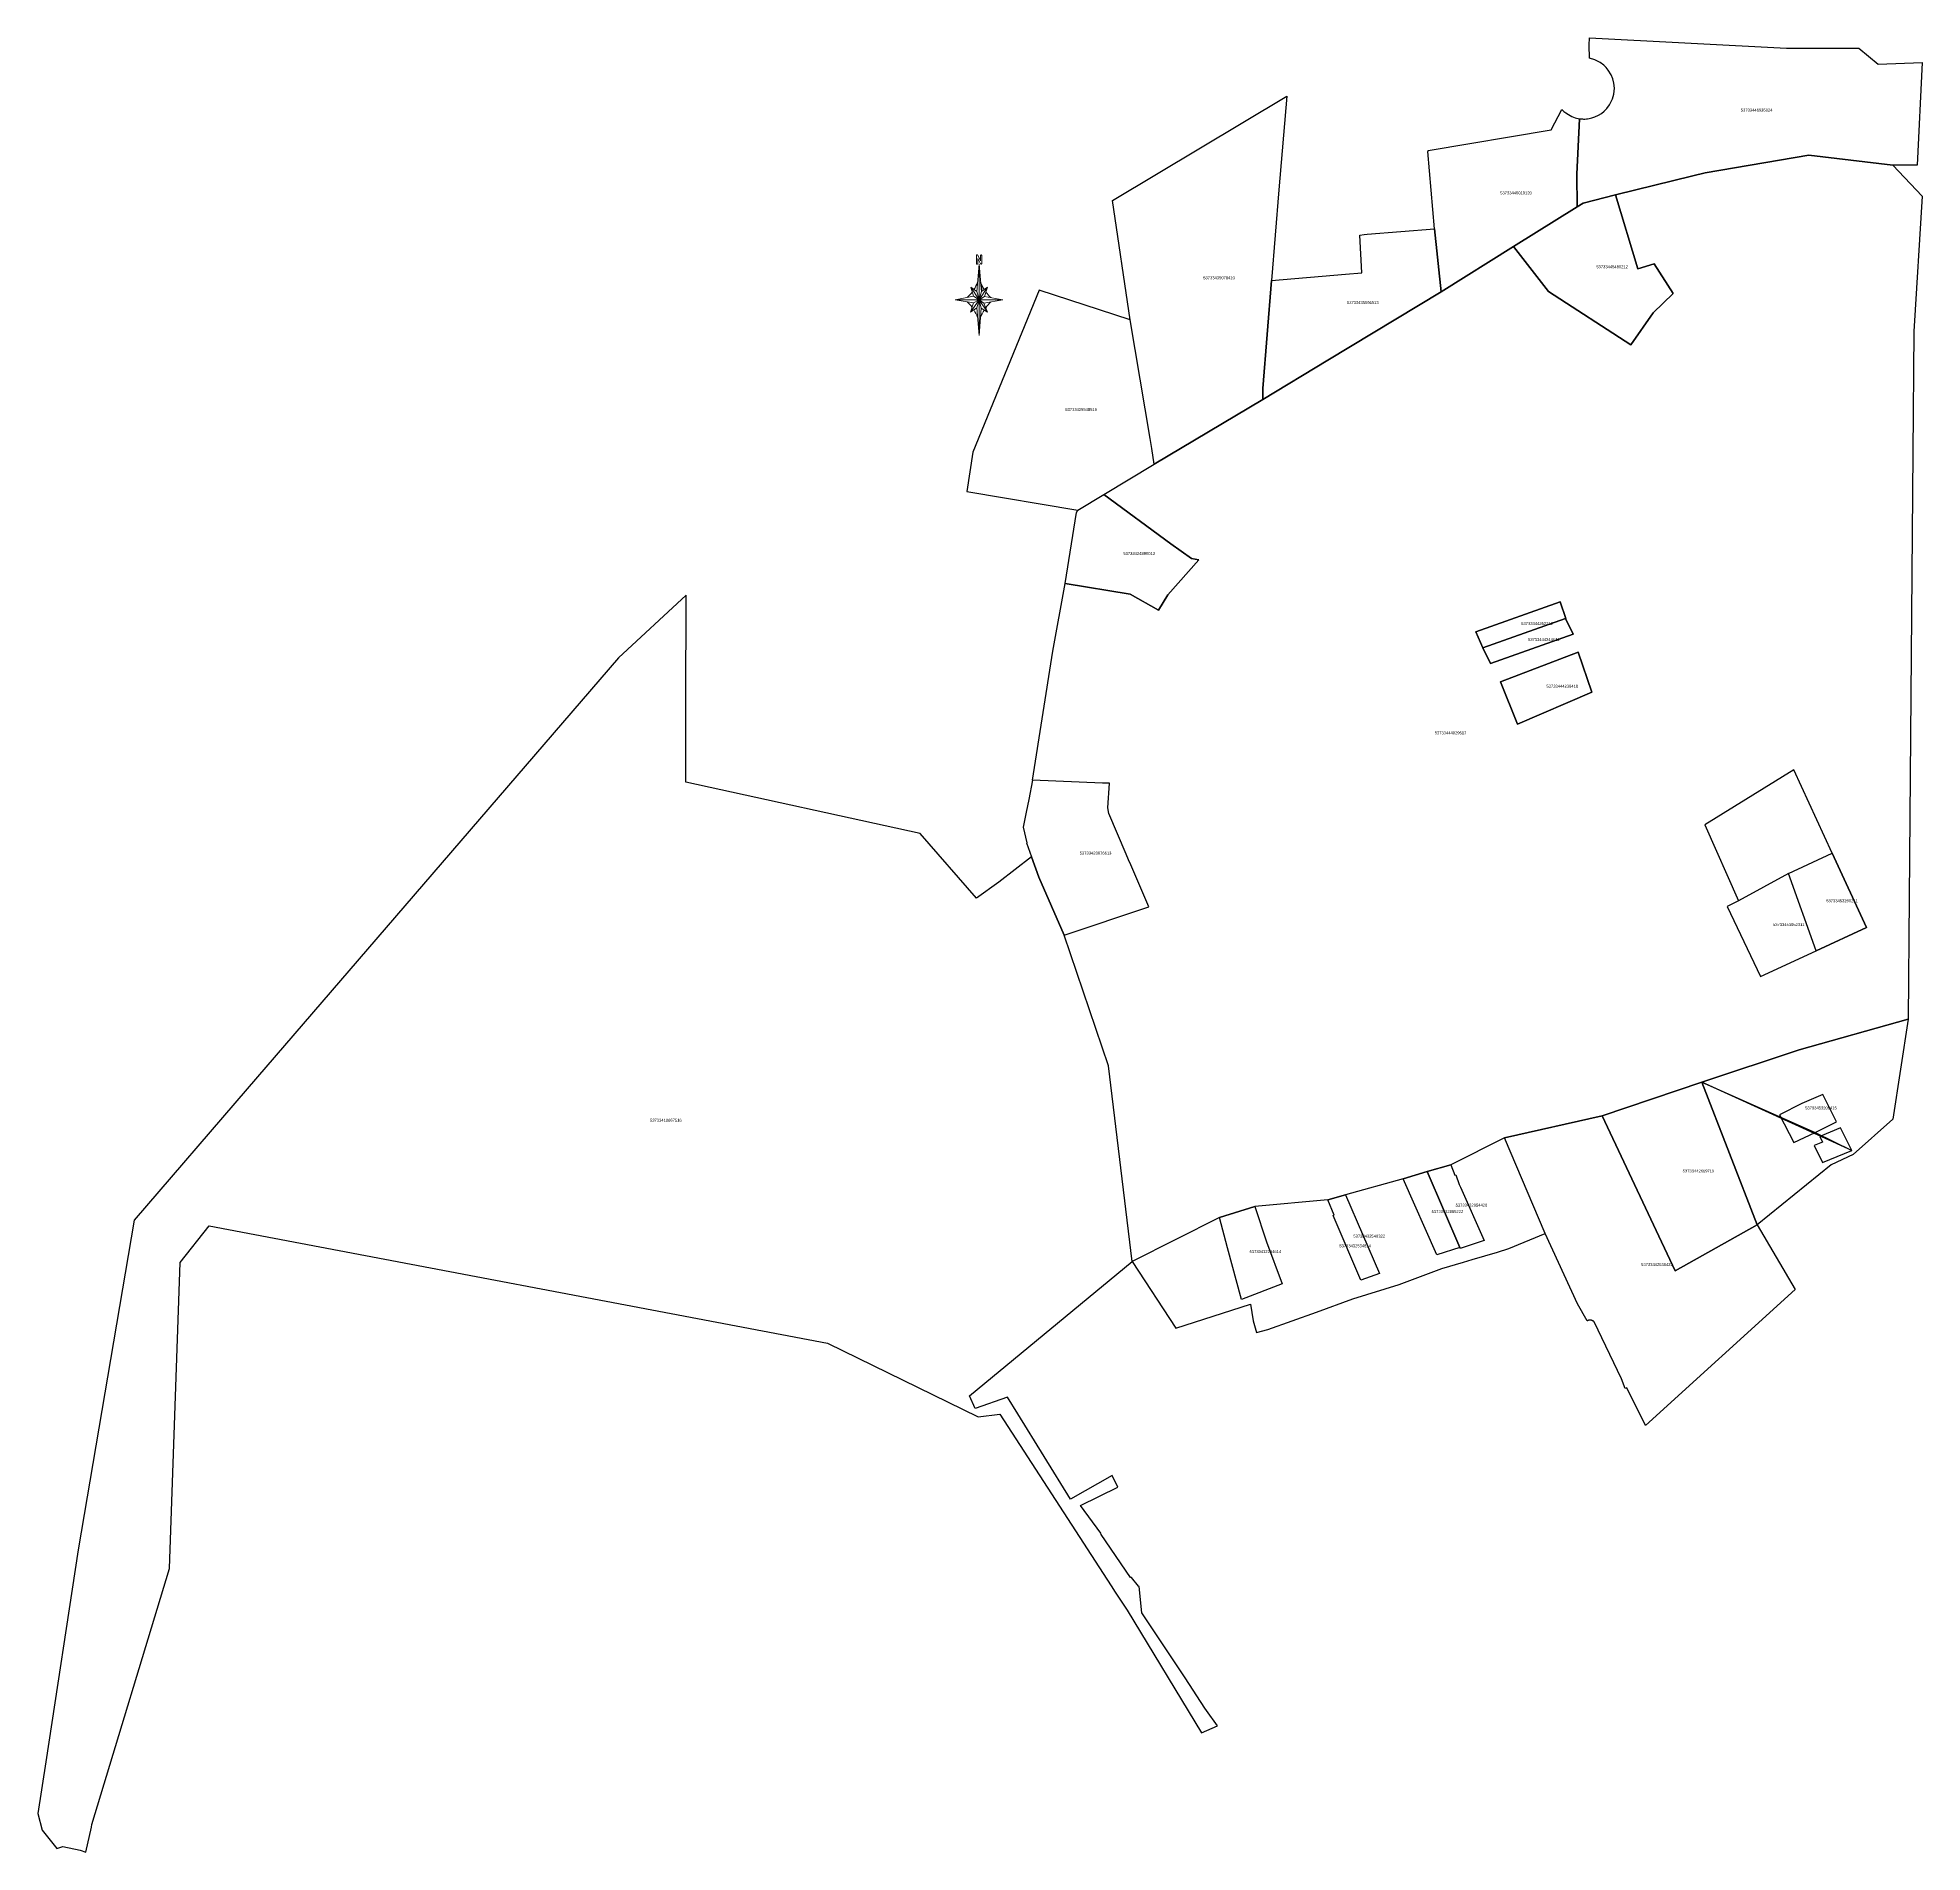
# Model space of a CAD drawing. Header units: millimetres. Extents: x 566258 to 574421, y 1333409 to 1335068.
# Drawn here: x 571289 to 571937, y 1334444 to 1335068 of the extents above; entities that cross this region are included whole.
import ezdxf

# ---------------------------------------------------------------- set-up
doc = ezdxf.new("R2010")
doc.units = ezdxf.units.MM
for name, color, linetype in [('Level_1', 7, 'Continuous'), ('NUMEROCATASTRAL', 7, 'Continuous'), ('POLIGONOS', 7, 'Continuous')]:
    doc.layers.add(name, color=color, linetype=linetype)
doc.styles.get("Standard").update_dxf_attribs({"font": 'arial.ttf'})

# ---------------------------------------------------------------- blocks, each defined once
blk = doc.blocks.new('*U2')
at = {"layer": 'Level_1', "color": 7, "linetype": 'Continuous', "lineweight": 0}
mesh = blk.add_polyface(dxfattribs=at)
corners = [(15.76, -9.11), (15.09, -7.88), (14.52, -6.56), (14.79, -9.81)]
mesh.append_faces([[corners[k] for k in face] for face in [(3, 1, 2)]], dxfattribs={"vtx0": -1, "color": 7})
mesh.append_faces([[corners[k] for k in face] for face in [(0, 1, 3)]], dxfattribs={"vtx1": -1, "color": 7})
blk = doc.blocks.new('*U3')
at = {"layer": 'Level_1', "color": 7, "linetype": 'Continuous', "lineweight": 0}
mesh = blk.add_polyface(dxfattribs=at)
corners = [(13.99, -0.4), (13.25, -9.78), (13.99, -12.63)]
mesh.append_faces([[corners[k] for k in face] for face in [(0, 1, 2)]], dxfattribs={"color": 7})
blk = doc.blocks.new('*U1')
at = {"layer": 'Level_1', "color": 7, "linetype": 'Continuous', "lineweight": 0}
for p, q in [((0, 10.54), (-0.74, 1.22)), ((0.79, 1.19), (0, 10.54)), ((-0.74, 1.22), (-2.84, 2.72)), ((-2.84, 2.72), (-1.86, -0.4)), ((2.86, 2.69), (0.79, 1.19)), ((1.88, -0.48), (2.86, 2.69)), ((-1.86, -0.4), (-8.1, -1.61)), ((-8.1, -1.61), (-1.89, -2.7)), ((-1.89, -2.7), (-2.88, -5.88)), ((-2.88, -5.88), (-0.8, -4.4)), ((-0.8, -4.4), (0, -13.76)), ((0, -13.76), (0.74, -4.44)), ((0.74, -4.44), (2.88, -5.88)), ((1.66, -2.73), (8.1, -1.61)), ((2.88, -5.88), (1.66, -2.73)), ((8.1, -1.61), (1.88, -0.48))]:
    blk.add_line(p, q, dxfattribs=at)
at = {"layer": 'Level_1', "color": 1, "linetype": 'Continuous', "lineweight": 0}
for q in [(0, 10.54), (-2.84, 2.72), (-0.74, 1.22), (2.86, 2.69), (0.79, 1.19), (-8.1, -1.61), (-2.88, -5.88), (-1.89, -2.7), (-1.86, -0.4), (-0.8, -4.4), (1.88, -0.48), (8.1, -1.61), (0, -13.76), (2.88, -5.88), (1.66, -2.73), (0.74, -4.44)]:
    blk.add_line((0, -1.61), q, dxfattribs=at)
at = {"layer": 'Level_1', "color": 7, "linetype": 'Continuous', "lineweight": 0}
blk.add_lwpolyline([(-0.87, 13.41), (-0.87, 13.51), (-0.85, 13.57), (-0.83, 13.63), (-0.81, 13.66), (-0.76, 13.72), (-0.72, 13.72), (-0.68, 13.76), (-0.64, 13.76), (-0.6, 13.76), (-0.54, 13.72), (-0.49, 13.66), (-0.45, 13.6), (0.48, 11.73), (0.48, 11.73), (0.48, 13.41), (0.5, 13.57), (0.57, 13.66), (0.63, 13.72), (0.71, 13.76), (0.75, 13.76), (0.79, 13.72), (0.84, 13.72), (0.86, 13.66), (0.9, 13.63), (0.92, 13.57), (0.92, 13.51), (0.94, 13.41), (0.94, 10.89), (0.92, 10.83), (0.92, 10.76), (0.9, 10.67), (0.86, 10.64), (0.84, 10.61), (0.79, 10.58), (0.75, 10.55), (0.71, 10.55), (0.67, 10.55), (0.61, 10.58), (0.57, 10.64), (0.52, 10.7), (-0.41, 12.54), (-0.41, 12.54), (-0.41, 10.89), (-0.43, 10.83), (-0.43, 10.76), (-0.45, 10.67), (-0.49, 10.64), (-0.51, 10.61), (-0.56, 10.58), (-0.6, 10.55), (-0.64, 10.55), (-0.68, 10.55), (-0.72, 10.58), (-0.76, 10.61), (-0.81, 10.64), (-0.83, 10.67), (-0.85, 10.76), (-0.87, 10.83), (-0.87, 10.89), (-0.87, 13.41), (-0.87, 13.41)], dxfattribs=at)
for points in [[(-4.02, -0.82, 0.05407), (-2.31, 1.05)], [(-1.73, 1.92, 0.053293), (-0.49, 4.42)], [(0.52, 4.42, 0.053433), (1.76, 1.89)], [(2.34, 1.01, 0.053371), (4.02, -0.86)], [(-2.35, -4.2, 0.052615), (-4.02, -2.33)], [(-0.52, -7.63, 0.053114), (-1.77, -5.09)], [(1.74, -5.12, 0.050082), (0.48, -7.64)], [(4.02, -2.32, 0.052451), (2.27, -4.32)]]:
    blk.add_lwpolyline(points, format="xyb", dxfattribs=at)
at = {"layer": 'Level_1', "color": 7, "linetype": 'Continuous', "lineweight": 0, "xscale": 0.9934220851692286, "yscale": 0.9934220851692286, "zscale": 0.9934220851692286}
for name in ['*U3', '*U2']:
    blk.add_blockref(name, (-13.9, 10.94), dxfattribs=at)

msp = doc.modelspace()

# ---------------------------------------------------------------- linework, layer by layer
at = {"layer": 'POLIGONOS', "color": 5}
for p, q in [((571862.48, 1335021.26, 399.17), (571898.09, 1335027.24, 399.17)), ((571898.09, 1335027.24, 399.17), (571926.95, 1335023.91, 399.17)), ((571926.95, 1335023.91, 399.17), (571937.11, 1335013.19, 399.17)), ((571831.63, 1335013.63, 399.17), (571858.28, 1335020.22, 399.17)), ((571858.28, 1335020.22, 399.17), (571862.48, 1335021.26, 399.17)), ((571839.32, 1334988.28, 399.17), (571831.63, 1335013.63, 399.17)), ((571937.11, 1335013.19, 399.17), (571934.21, 1334966.69, 399.17)), ((571771.74, 1334980.36, 399.17), (571796.59, 1334995.85, 399.17)), ((571796.59, 1334995.85, 399.17), (571808.68, 1334980.4, 399.17)), ((571844.94, 1334989.9, 399.17), (571839.32, 1334988.28, 399.17)), ((571851.44, 1334979.78, 399.17), (571844.94, 1334989.9, 399.17)), ((571732.84, 1334956.83, 399.17), (571771.74, 1334980.36, 399.17)), ((571808.68, 1334980.4, 399.17), (571836.94, 1334962.15, 399.17)), ((571844.57, 1334973.15, 399.17), (571851.44, 1334979.78, 399.17)), ((571836.94, 1334962.15, 399.17), (571844.57, 1334973.15, 399.17)), ((571934.21, 1334966.69, 399.17), (571932.26, 1334730.37, 399.17)), ((571710.45, 1334943.28, 399.17), (571732.84, 1334956.83, 399.17)), ((571673.11, 1334921.08, 399.17), (571710.45, 1334943.28, 399.17)), ((571655.84, 1334910.71, 399.17), (571673.11, 1334921.08, 399.17)), ((571678.9, 1334893.71, 399.17), (571655.84, 1334910.71, 399.17)), ((571685.93, 1334888.64, 399.17), (571678.9, 1334893.71, 399.17)), ((571677.84, 1334876.19, 399.17), (571688.53, 1334888.2, 399.17)), ((571688.53, 1334888.2, 399.17), (571685.93, 1334888.64, 399.17)), ((571638.36, 1334856.82, 399.17), (571642.55, 1334880.05, 399.17)), ((571642.55, 1334880.05, 399.17), (571664.91, 1334876.4, 399.17)), ((571664.91, 1334876.4, 399.17), (571674.58, 1334870.97, 399.17)), ((571674.58, 1334870.97, 399.17), (571677.84, 1334876.19, 399.17)), ((571812.66, 1334873.79, 399.17), (571783.68, 1334863.51, 399.17)), ((571814.6, 1334868.1, 399.17), (571812.66, 1334873.79, 399.17)), ((571814.51, 1334868.06, 399.17), (571814.6, 1334868.1, 399.17)), ((571817.1, 1334862.65, 399.17), (571814.51, 1334868.06, 399.17)), ((571783.68, 1334863.51, 399.17), (571786.11, 1334858, 399.17)), ((571788.69, 1334852.59, 399.17), (571817.1, 1334862.65, 399.17)), ((571631.32, 1334812.5, 399.17), (571638.36, 1334856.82, 399.17)), ((571786.11, 1334858, 399.17), (571788.69, 1334852.59, 399.17)), ((571818.86, 1334856.47, 399.17), (571792.14, 1334846.37, 399.17)), ((571823.52, 1334842.74, 399.17), (571818.86, 1334856.47, 399.17)), ((571792.14, 1334846.37, 399.17), (571798.01, 1334831.81, 399.17)), ((571798.01, 1334831.81, 399.17), (571823.52, 1334842.74, 399.17)), ((571892.93, 1334816.03, 399.17), (571862.33, 1334797.15, 399.17)), ((571906.18, 1334787.4, 399.17), (571892.93, 1334816.03, 399.17)), ((571655.34, 1334811.54, 399.17), (571631.32, 1334812.5, 399.17)), ((571657.73, 1334811.46, 399.17), (571655.34, 1334811.54, 399.17)), ((571657.16, 1334803.06, 399.17), (571657.73, 1334811.46, 399.17)), ((571657.51, 1334801.05, 399.17), (571657.16, 1334803.06, 399.17)), ((571663.5, 1334787.07, 399.17), (571657.51, 1334801.05, 399.17)), ((571862.33, 1334797.15, 399.17), (571873.9, 1334771.11, 399.17)), ((571664.34, 1334785.19, 399.17), (571663.5, 1334787.07, 399.17)), ((571665.09, 1334783.44, 399.17), (571664.34, 1334785.19, 399.17)), ((571671.28, 1334768.97, 399.17), (571665.09, 1334783.44, 399.17)), ((571917.98, 1334761.93, 399.17), (571906.18, 1334787.4, 399.17)), ((571873.9, 1334771.11, 399.17), (571870.08, 1334769.11, 399.17)), ((571642.16, 1334759.26, 399.17), (571671.28, 1334768.97, 399.17)), ((571870.08, 1334769.11, 399.17), (571881.53, 1334745.01, 399.17)), ((571657.45, 1334714.36, 399.17), (571642.16, 1334759.26, 399.17)), ((571900.59, 1334753.85, 399.17), (571917.98, 1334761.93, 399.17)), ((571881.53, 1334745.01, 399.17), (571900.59, 1334753.85, 399.17)), ((571932.26, 1334730.37, 399.17), (571894.78, 1334719.87, 399.17)), ((571894.78, 1334719.87, 399.17), (571861.32, 1334708.71, 399.17)), ((571665.61, 1334647.1, 399.17), (571657.45, 1334714.36, 399.17)), ((571861.32, 1334708.71, 399.17), (571827.13, 1334697.18, 399.17)), ((571827.13, 1334697.18, 399.17), (571793.52, 1334689.59, 399.17)), ((571793.52, 1334689.59, 399.17), (571775.1, 1334680.34, 399.17)), ((571775.1, 1334680.34, 399.17), (571766.94, 1334678, 399.17)), ((571758.65, 1334675.53, 399.17), (571738.94, 1334670.04, 399.17)), ((571766.94, 1334678, 399.17), (571758.65, 1334675.53, 399.17)), ((571707.77, 1334666, 399.17), (571695.63, 1334662.22, 399.17)), ((571732.86, 1334668.29, 399.17), (571707.77, 1334666, 399.17)), ((571738.94, 1334670.04, 399.17), (571732.86, 1334668.29, 399.17)), ((571695.63, 1334662.22, 399.17), (571665.61, 1334647.1, 399.17))]:
    msp.add_line(p, q, dxfattribs=at)
for points in [[(571818.44, 1335020.76, 399.17), (571819.29, 1335039.81, 399.17), (571820.01, 1335039.73, 399.17), (571820.34, 1335039.72, 399.17), (571820.73, 1335039.71, 399.17), (571821.13, 1335039.71, 399.17), (571821.68, 1335039.75, 399.17), (571822.08, 1335039.79, 399.17), (571822.58, 1335039.86, 399.17), (571823.57, 1335040.09, 399.17), (571824.62, 1335040.44, 399.17), (571825.79, 1335040.98, 399.17), (571826.88, 1335041.66, 399.17), (571827.76, 1335042.36, 399.17), (571828.73, 1335043.35, 399.17), (571829.62, 1335044.53, 399.17), (571830.67, 1335046.64, 399.17), (571831.1, 1335048.2, 399.17), (571831.3, 1335050.36, 399.17), (571831.15, 1335052.03, 399.17), (571830.79, 1335053.49, 399.17), (571830.2, 1335054.92, 399.17), (571829.2, 1335056.55, 399.17), (571828.47, 1335057.42, 399.17), (571827.66, 1335058.2, 399.17), (571826.41, 1335059.13, 399.17), (571824.52, 1335060.08, 399.17), (571822.78, 1335060.58, 399.17), (571822.67, 1335065.09, 399.17), (571822.71, 1335067.66, 399.17), (571890.39, 1335064.08, 399.17), (571915.34, 1335064.06, 399.17), (571921.92, 1335058.57, 399.17), (571937.02, 1335059.15, 399.17), (571935.33, 1335023.83, 399.17), (571926.95, 1335023.91, 399.17), (571898.09, 1335027.24, 399.17), (571862.48, 1335021.26, 399.17), (571858.28, 1335020.22, 399.17), (571831.63, 1335013.63, 399.17), (571820.6, 1335010.81, 399.17), (571818.53, 1335009.52, 399.17), (571818.44, 1335020.76, 399.17)], [(571658.85, 1335011.76, 399.17), (571718.77, 1335047.51, 399.17), (571716, 1335015.35, 399.17), (571713.42, 1334984.22, 399.17), (571710.42, 1334947.15, 399.17), (571710.45, 1334943.28, 399.17), (571673.11, 1334921.08, 399.17), (571672.31, 1334926.53, 399.17), (571671.76, 1334929.95, 399.17), (571664.91, 1334970.72, 399.17), (571658.85, 1335011.76, 399.17)], [(571767.3, 1335028.86, 399.17), (571809.61, 1335035.99, 399.17), (571813.28, 1335042.97, 399.17), (571813.93, 1335042.35, 399.17), (571814.58, 1335041.81, 399.17), (571815.48, 1335041.21, 399.17), (571816.61, 1335040.61, 399.17), (571817.82, 1335040.16, 399.17), (571819.29, 1335039.81, 399.17), (571818.44, 1335020.76, 399.17), (571818.53, 1335009.52, 399.17), (571796.59, 1334995.85, 399.17), (571771.74, 1334980.36, 399.17), (571769.43, 1335001.97, 399.17), (571767.17, 1335028.51, 399.17), (571767.31, 1335028.53, 399.17), (571767.3, 1335028.86, 399.17)], [(571796.59, 1334995.85, 399.17), (571818.53, 1335009.52, 399.17), (571820.6, 1335010.81, 399.17), (571831.63, 1335013.63, 399.17), (571839.32, 1334988.28, 399.17), (571844.94, 1334989.9, 399.17), (571851.44, 1334979.78, 399.17), (571844.57, 1334973.15, 399.17), (571836.94, 1334962.15, 399.17), (571808.68, 1334980.4, 399.17), (571796.59, 1334995.85, 399.17)], [(571710.42, 1334947.15, 399.17), (571713.42, 1334984.22, 399.17), (571738.89, 1334986.42, 399.17), (571744.55, 1334986.9, 399.17), (571743.78, 1334999.82, 399.17), (571745.32, 1334999.99, 399.17), (571746.31, 1335000.11, 399.17), (571769.43, 1335001.97, 399.17), (571771.74, 1334980.36, 399.17), (571732.84, 1334956.83, 399.17), (571710.45, 1334943.28, 399.17), (571710.42, 1334947.15, 399.17)], [(571646.91, 1334905.35, 399.17), (571655.84, 1334910.71, 399.17), (571673.11, 1334921.08, 399.17), (571672.31, 1334926.53, 399.17), (571671.76, 1334929.95, 399.17), (571664.91, 1334970.72, 399.17), (571633.55, 1334980.87, 399.17), (571610.86, 1334925.2, 399.17), (571608.8, 1334911.73, 399.17), (571646.91, 1334905.35, 399.17)], [(571655.84, 1334910.71, 399.17), (571678.9, 1334893.71, 399.17), (571685.93, 1334888.64, 399.17), (571688.53, 1334888.2, 399.17), (571677.84, 1334876.19, 399.17), (571674.58, 1334870.97, 399.17), (571664.91, 1334876.4, 399.17), (571642.55, 1334880.05, 399.17), (571646.44, 1334904.45, 399.17), (571646.91, 1334905.35, 399.17), (571655.84, 1334910.71, 399.17)], [(571512.13, 1334811.86, 399.17), (571512.23, 1334838.42, 399.17), (571512.31, 1334876.05, 399.17), (571489.02, 1334854.51, 399.17), (571361.43, 1334706.45, 399.17), (571322.58, 1334661.31, 399.17), (571303.35, 1334548.04, 399.17), (571292.18, 1334475.15, 399.17), (571289.44, 1334457.39, 399.17), (571291, 1334451.77, 399.17), (571296.07, 1334445.39, 399.17), (571298.12, 1334446.16, 399.17), (571304.01, 1334444.88, 399.17), (571305.95, 1334444.11, 399.17), (571307.95, 1334452.7, 399.17), (571308.09, 1334453.71, 399.17), (571334.7, 1334541.67, 399.17), (571338.39, 1334646.78, 399.17), (571348.4, 1334659.36, 399.17), (571560.81, 1334619.11, 399.17), (571612.62, 1334593.77, 399.17), (571620.11, 1334594.66, 399.17), (571658.3, 1334535.69, 399.17), (571659.76, 1334533.49, 399.17), (571661.34, 1334531.07, 399.17), (571663.84, 1334527.37, 399.17), (571689.34, 1334485.13, 399.17), (571694.95, 1334487.51, 399.17), (571691.1, 1334492.85, 399.17), (571690.55, 1334493.69, 399.17), (571683.74, 1334504.1, 399.17), (571668.92, 1334526.34, 399.17), (571667.99, 1334535.47, 399.17), (571667.69, 1334535.55, 399.17), (571665.37, 1334538.58, 399.17), (571664.98, 1334538.54, 399.17), (571654.89, 1334553.26, 399.17), (571654.8, 1334553.82, 399.17), (571647.8, 1334563.32, 399.17), (571660.65, 1334569.53, 399.17), (571658.72, 1334573.6, 399.17), (571644.33, 1334565.5, 399.17), (571626.3, 1334594.79, 399.17), (571622.76, 1334600.54, 399.17), (571611.59, 1334596.63, 399.17), (571609.69, 1334601.02, 399.17), (571665.61, 1334647.1, 399.17), (571657.45, 1334714.36, 399.17), (571642.16, 1334759.26, 399.17), (571633.44, 1334779.17, 399.17), (571630.94, 1334786.23, 399.17), (571619.72, 1334777.49, 399.17), (571612.11, 1334771.94, 399.17), (571592.74, 1334794.19, 399.17), (571512.13, 1334811.86, 399.17)], [(571783.68, 1334863.51, 399.17), (571812.66, 1334873.79, 399.17), (571814.6, 1334868.1, 399.17), (571814.51, 1334868.06, 399.17), (571786.11, 1334858, 399.17), (571783.68, 1334863.51, 399.17)], [(571786.11, 1334858, 399.17), (571814.51, 1334868.06, 399.17), (571817.1, 1334862.65, 399.17), (571788.69, 1334852.59, 399.17), (571786.11, 1334858, 399.17)], [(571823.52, 1334842.74, 399.17), (571798.01, 1334831.81, 399.17), (571792.14, 1334846.37, 399.17), (571818.86, 1334856.47, 399.17), (571823.52, 1334842.74, 399.17)], [(571631.32, 1334812.5, 399.17), (571630.06, 1334805.9, 399.17), (571629.11, 1334801.5, 399.17), (571628.06, 1334796.36, 399.17), (571629.4, 1334791.03, 399.17), (571629.27, 1334790.95, 399.17), (571630.94, 1334786.23, 399.17), (571633.44, 1334779.17, 399.17), (571642.16, 1334759.26, 399.17), (571671.28, 1334768.97, 399.17), (571665.09, 1334783.44, 399.17), (571664.34, 1334785.19, 399.17), (571663.5, 1334787.07, 399.17), (571657.51, 1334801.05, 399.17), (571657.16, 1334803.06, 399.17), (571657.73, 1334811.46, 399.17), (571655.34, 1334811.54, 399.17), (571631.32, 1334812.5, 399.17)], [(571891.11, 1334780.4, 399.17), (571906.18, 1334787.4, 399.17), (571917.98, 1334761.93, 399.17), (571900.59, 1334753.85, 399.17), (571891.11, 1334780.4, 399.17)], [(571891.11, 1334780.4, 399.17), (571873.9, 1334771.11, 399.17), (571870.08, 1334769.11, 399.17), (571881.53, 1334745.01, 399.17), (571900.59, 1334753.85, 399.17), (571891.11, 1334780.4, 399.17)], [(571861.32, 1334708.71, 399.17), (571894.78, 1334719.87, 399.17), (571932.26, 1334730.37, 399.17), (571927.02, 1334696.07, 399.17), (571913.32, 1334683.91, 399.17), (571905.77, 1334680.31, 399.17), (571880.34, 1334659.76, 399.17), (571861.32, 1334708.71, 399.17), (571900.24, 1334691.5, 399.17), (571907.62, 1334695.09, 399.17), (571902.98, 1334704.53, 399.17), (571895.71, 1334701.41, 399.17), (571888.07, 1334697.55, 399.17), (571892.96, 1334688, 399.17), (571900.24, 1334691.5, 399.17), (571912.88, 1334685.21, 399.17), (571909.05, 1334693, 399.17), (571901.84, 1334690.13, 399.17), (571902.83, 1334688.13, 399.17), (571899.95, 1334686.93, 399.17), (571902.81, 1334681.17, 399.17), (571912.88, 1334685.21, 399.17)], [(571827.13, 1334697.18, 399.17), (571861.32, 1334708.71, 399.17), (571880.34, 1334659.76, 399.17), (571852.17, 1334643.87, 399.17), (571827.13, 1334697.18, 399.17)], [(571793.52, 1334689.59, 399.17), (571827.13, 1334697.18, 399.17), (571852.17, 1334643.87, 399.17), (571880.34, 1334659.76, 399.17), (571893.43, 1334637.49, 399.17), (571841.95, 1334590.72, 399.17), (571835.54, 1334603.71, 399.17), (571834.99, 1334603.53, 399.17), (571833.68, 1334606.75, 399.17), (571824.38, 1334626.39, 399.17), (571824.27, 1334626.48, 399.17), (571824.17, 1334626.57, 399.17), (571824.05, 1334626.65, 399.17), (571823.93, 1334626.72, 399.17), (571823.81, 1334626.78, 399.17), (571823.68, 1334626.84, 399.17), (571823.55, 1334626.88, 399.17), (571823.41, 1334626.92, 399.17), (571823.28, 1334626.95, 399.17), (571823.14, 1334626.97, 399.17), (571823, 1334626.98, 399.17), (571822.86, 1334626.98, 399.17), (571822.72, 1334626.97, 399.17), (571822.59, 1334626.95, 399.17), (571822.45, 1334626.92, 399.17), (571822.32, 1334626.88, 399.17), (571822.18, 1334626.84, 399.17), (571822.06, 1334626.79, 399.17), (571821.93, 1334626.72, 399.17), (571818.62, 1334632.58, 399.17), (571807.48, 1334656.69, 399.17), (571793.52, 1334689.59, 399.17)], [(571707.18, 1334626.71, 399.17), (571708.33, 1334622.72, 399.17), (571712.22, 1334623.79, 399.17), (571728.91, 1334629.74, 399.17), (571741.43, 1334634.27, 399.17), (571757.29, 1334639.21, 399.17), (571771.95, 1334644.7, 399.17), (571779.49, 1334646.9, 399.17), (571782.38, 1334647.85, 399.17), (571791.1, 1334650.36, 399.17), (571794.99, 1334651.55, 399.17), (571807.48, 1334656.69, 399.17), (571793.52, 1334689.59, 399.17), (571775.1, 1334680.34, 399.17), (571776.48, 1334676.76, 399.17), (571776.8, 1334676.85, 399.17), (571777.99, 1334673.64, 399.17), (571778.38, 1334672.7, 399.17), (571786.52, 1334654.29, 399.17), (571778.28, 1334651.61, 399.17), (571778.15, 1334651.92, 399.17), (571770.27, 1334649.39, 399.17), (571758.65, 1334675.53, 399.17), (571738.94, 1334670.04, 399.17), (571750.57, 1334643.03, 399.17), (571744.14, 1334640.74, 399.17), (571734.59, 1334662.9, 399.17), (571735.03, 1334663.1, 399.17), (571732.86, 1334668.29, 399.17), (571707.77, 1334666, 399.17), (571711.72, 1334653.88, 399.17), (571717.09, 1334639.41, 399.17), (571703.11, 1334634.09, 399.17), (571698.35, 1334651.81, 399.17), (571695.63, 1334662.22, 399.17), (571665.61, 1334647.1, 399.17), (571680.55, 1334624.25, 399.17), (571706.19, 1334632.47, 399.17), (571707.18, 1334626.71, 399.17)], [(571766.94, 1334678, 399.17), (571775.1, 1334680.34, 399.17), (571776.48, 1334676.76, 399.17), (571776.8, 1334676.85, 399.17), (571777.99, 1334673.64, 399.17), (571778.38, 1334672.7, 399.17), (571786.52, 1334654.29, 399.17), (571778.28, 1334651.61, 399.17), (571778.15, 1334651.92, 399.17), (571766.94, 1334678, 399.17)], [(571758.65, 1334675.53, 399.17), (571766.94, 1334678, 399.17), (571778.15, 1334651.92, 399.17), (571770.27, 1334649.39, 399.17), (571758.65, 1334675.53, 399.17)], [(571707.77, 1334666, 399.17), (571711.72, 1334653.88, 399.17), (571717.09, 1334639.41, 399.17), (571703.11, 1334634.09, 399.17), (571698.35, 1334651.81, 399.17), (571695.63, 1334662.22, 399.17), (571707.77, 1334666, 399.17)], [(571732.86, 1334668.29, 399.17), (571738.94, 1334670.04, 399.17), (571750.57, 1334643.03, 399.17), (571744.14, 1334640.74, 399.17), (571734.59, 1334662.9, 399.17), (571735.03, 1334663.1, 399.17), (571732.86, 1334668.29, 399.17)]]:
    msp.add_polyline3d(points, close=True, dxfattribs=at)

# ---------------------------------------------------------------- block references
at = {"layer": 'Level_1', "color": 5, "linetype": 'Continuous', "lineweight": 0, "xscale": 1.006621470298449, "yscale": 1.006621470298449, "zscale": 1.006621470298449}
msp.add_blockref('*U1', (571612.94, 1334979.21, 399.17), dxfattribs=at)

# ---------------------------------------------------------------- texts
at = {"layer": 'NUMEROCATASTRAL', "color": 5}
for s, p in [('53733446935024', (571874.73, 1335042.28, 399.17)), ('53733446019120', (571792.04, 1335013.83, 399.17)), ('53733435078410', (571689.99, 1334984.65, 399.17)), ('53733445480212', (571825.08, 1334988.45, 399.17)), ('53733435566513', (571739.38, 1334976.14, 399.17)), ('53733425548516', (571642.57, 1334939.39, 399.17)), ('53733424880013', (571662.54, 1334889.94, 399.17)), ('53733444252212', (571799.27, 1334865.86, 399.17)), ('53733444244611', (571801.6, 1334860.33, 399.17)), ('53733444238418', (571807.94, 1334844.31, 399.17)), ('53733444029517', (571769.53, 1334828.29, 399.17)), ('53733423676613', (571647.55, 1334786.98, 399.17)), ('53733453260211', (571904.09, 1334770.59, 399.17)), ('53733453052311', (571885.8, 1334762.38, 399.17)), ('53733453200415', (571896.85, 1334699.4, 399.17)), ('53733412667516', (571499.87, 1334695.17, 399.17)), ('53733442669719', (571854.74, 1334677.72, 399.17)), ('53733432954420', (571776.71, 1334665.99, 399.17)), ('53733432855222', (571768.46, 1334663.8, 399.17)), ('53733432534814', (571736.74, 1334652.01, 399.17)), ('53733432548322', (571741.6, 1334655.34, 399.17)), ('53733432234614', (571705.91, 1334650.02, 399.17)), ('53733442538423', (571840.48, 1334645.58, 399.17))]:
    msp.add_text(s, height=1, dxfattribs=at).set_placement(p)

doc.saveas('drawing.dxf')
